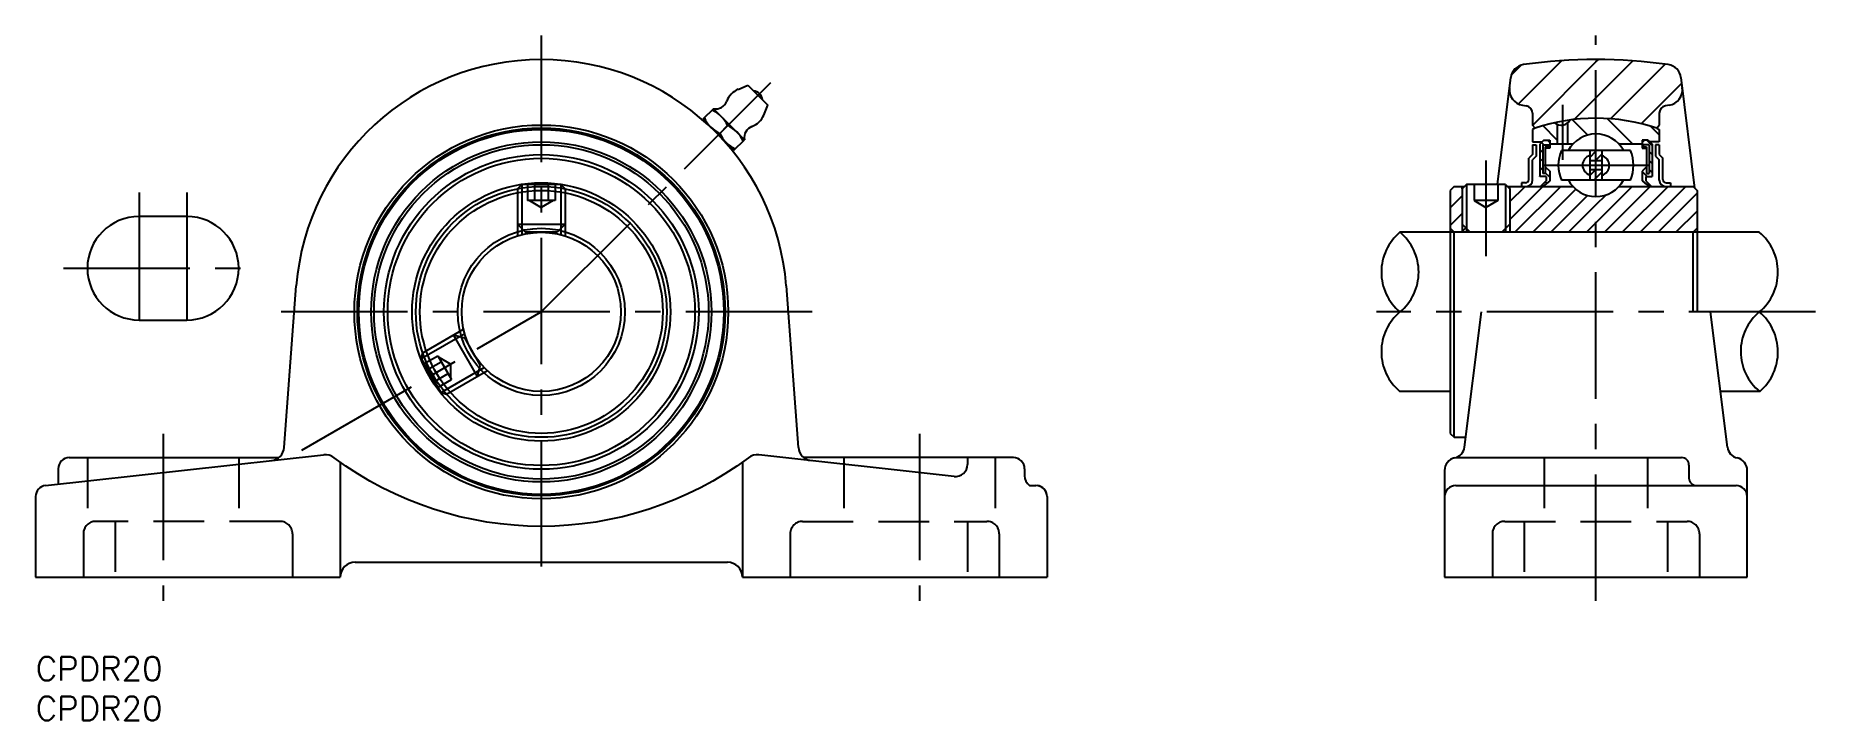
# Model space of a CAD drawing. Extents: x 0 to 223, y -8 to 78.
import ezdxf

# ---------------------------------------------------------------- set-up
doc = ezdxf.new("R2010")
doc.units = 0
doc.header["$LTSCALE"] = 0.5
for name, pattern in [('CENTER', [50.8, 31.75, -6.35, 6.35, -6.35]), ('DASHED', [19.05, 12.7, -6.35]), ('PHANTOM', [63.5, 31.75, -6.35, 6.35, -6.35, 6.35, -6.35])]:
    doc.linetypes.add(name, pattern=pattern)
doc.layers.get('0').update_dxf_attribs({"linetype": 'CONTINUOUS'})
for name, color, linetype in [('MSM_CENTER', 1, 'CENTER'), ('MSM_CONTINUOUS', 7, 'CONTINUOUS'), ('MSM_DASHED', 4, 'DASHED'), ('MSM_IMAGINARY', 6, 'PHANTOM'), ('MSM_NARROW', 5, 'CONTINUOUS'), ('MSM_PART_NUMBER', 7, 'CONTINUOUS')]:
    doc.layers.add(name, color=color, linetype=linetype)
doc.styles.get("Standard").update_dxf_attribs({"font": 'txt.shx', "height": 3, "bigfont": 'bigfont.shx'})

# ---------------------------------------------------------------- blocks, each defined once
blk = doc.blocks.new('*U26')
at = {"layer": 'MSM_PART_NUMBER'}
blk.add_text('CPDR20', height=3, dxfattribs=at).set_placement((0, -3))
blk = doc.blocks.new('*U27')
at = {"layer": 'MSM_PART_NUMBER'}
blk.add_text('CPDR20', height=3, dxfattribs=at).set_placement((0, -8))
blk = doc.blocks.new('*U36')
at = {"layer": 'MSM_PART_NUMBER'}
blk.add_text('CPDR20', height=3, dxfattribs=at).set_placement((0, -3))
blk = doc.blocks.new('*U37')
at = {"layer": 'MSM_PART_NUMBER'}
blk.add_text('CPDR20', height=3, dxfattribs=at).set_placement((0, -8))
blk = doc.blocks.new('*X38')
at = {"color": 0}
for p, q in [((185.37, 73.12), (186.53, 74.28)), ((186.19, 69.45), (191.6, 74.85)), ((187.99, 66.75), (195.92, 74.69)), ((195.92, 74.69), (196.23, 75)), ((195.92, 70.2), (200.56, 74.83)), ((197.76, 67.55), (204.62, 74.41)), ((201.64, 66.94), (206.64, 71.93)), ((193.19, 67.47), (195.92, 70.2))]:
    blk.add_line(p, q, dxfattribs=at)
blk = doc.blocks.new('*X39')
at = {"color": 0}
for p, q in [((194.92, 65.51), (192.99, 67.44)), ((200.54, 64.38), (197.34, 67.58)), ((191.06, 64.88), (189.25, 66.69)), ((203.87, 65.53), (202.77, 66.64))]:
    blk.add_line(p, q, dxfattribs=at)
blk = doc.blocks.new('*X40')
at = {"color": 0}
for p, q in [((195.18, 62.72), (195.92, 63.47)), ((195.92, 63.47), (196.04, 63.59)), ((195.92, 62.34), (196.67, 63.09)), ((195.18, 60.47), (195.86, 61.15)), ((195.86, 62.28), (195.92, 62.34)), ((195.92, 60.1), (196.67, 60.85)), ((195.67, 59.84), (195.92, 60.1))]:
    blk.add_line(p, q, dxfattribs=at)
blk = doc.blocks.new('*X41')
at = {"color": 0}
for p, q in [((202.99, 64.18), (202.3, 64.86)), ((189.24, 63.33), (188.86, 63.71)), ((189.24, 62.21), (188.86, 62.58)), ((189.39, 64.3), (189.1, 64.59)), ((189.83, 63.87), (189.64, 64.05)), ((201.86, 64.18), (201.72, 64.32)), ((202.17, 63.87), (201.99, 64.05)), ((202.99, 63.05), (202.61, 63.43)), ((189.24, 61.09), (188.86, 61.46)), ((190.13, 60.2), (189.56, 60.76)), ((202.36, 60.31), (201.72, 60.95)), ((202.28, 61.51), (202.28, 61.52)), ((202.99, 61.93), (202.61, 62.31)), ((202.99, 60.81), (202.61, 61.18)), ((188.89, 60.31), (188.86, 60.34)), ((189.03, 59.05), (188.99, 59.09)), ((189.76, 59.45), (189.56, 59.65)), ((202.15, 59.4), (201.72, 59.83))]:
    blk.add_line(p, q, dxfattribs=at)
blk = doc.blocks.new('*X42')
at = {"color": 0}
for p, q in [((185.12, 54.91), (189.26, 59.05)), ((185.12, 57.16), (187.02, 59.05)), ((185.76, 53.3), (191.51, 59.05)), ((188, 53.3), (193.41, 58.7)), ((195.92, 54.49), (200.49, 59.05)), ((196.98, 53.3), (202.73, 59.05)), ((199.23, 53.3), (204.98, 59.05)), ((201.47, 53.3), (207.22, 59.05)), ((203.72, 53.3), (208.62, 58.2)), ((177.62, 56.39), (179.12, 57.89)), ((190.25, 53.3), (194.88, 57.93)), ((192.49, 53.3), (195.92, 56.73)), ((195.92, 56.73), (197.19, 58)), ((205.96, 53.3), (208.62, 55.96)), ((177.62, 54.15), (179.12, 55.65)), ((179.12, 53.4), (179.57, 53.85)), ((194.74, 53.3), (195.92, 54.49)), ((179.02, 53.3), (179.12, 53.4))]:
    blk.add_line(p, q, dxfattribs=at)

msp = doc.modelspace()

# ---------------------------------------------------------------- linework, layer by layer
at = {"layer": 'MSM_CENTER'}
for p, q in [((63.5, 78), (63.5, 8.87)), ((195.92, 7), (195.92, 78)), ((63.5, 43.3), (92.33, 72.13)), ((191.72, 69.29), (191.72, 62.38)), ((182.12, 62.3), (182.12, 50.3)), ((189.2, 61.72), (202.65, 61.72)), ((13, 58.28), (13, 39.28)), ((19, 58.28), (19, 39.28)), ((3.5, 48.78), (28.5, 48.78)), ((97.51, 43.3), (29.49, 43.3)), ((33.45, 25.95), (63.5, 43.3)), ((223.48, 43.3), (168.37, 43.3)), ((16, 28), (16, 7)), ((111, 28), (111, 7))]:
    msp.add_line(p, q, dxfattribs=at)
at = {"layer": 'MSM_CONTINUOUS'}
for p, q in [((88.22, 71.25), (89.45, 71.76)), ((89.45, 71.76), (91.96, 69.25)), ((183.55, 59.3), (185.24, 72.74)), ((208.36, 58.82), (206.61, 72.74)), ((85.13, 68.82), (83.8, 67.49)), ((83.8, 67.49), (87.69, 63.6)), ((83.99, 67.29), (83.95, 67.25)), ((89.02, 64.93), (85.13, 68.82)), ((91.45, 68.02), (91.96, 69.25)), ((186.71, 69.25), (187.2, 69.16)), ((187.97, 68.24), (187.97, 66.77)), ((192.37, 67.05), (192.37, 64.38)), ((203.87, 68.24), (203.87, 66.77)), ((205.14, 69.25), (204.65, 69.16)), ((85.92, 65.72), (86.9, 66.7)), ((87.69, 63.6), (89.02, 64.93)), ((188.29, 66.39), (187.97, 66.77)), ((188.29, 66.39), (187.97, 66.21)), ((187.97, 66.21), (187.97, 64.66)), ((189.38, 64.86), (188.86, 64.35)), ((189.38, 64.86), (190.13, 64.86)), ((189.83, 64.86), (190.13, 64.56)), ((190.13, 64.86), (190.13, 63.87)), ((191.06, 66.86), (191.06, 64.38)), ((202.47, 64.86), (201.72, 64.86)), ((201.72, 64.86), (201.72, 63.87)), ((202.02, 64.86), (201.72, 64.56)), ((202.47, 64.86), (202.99, 64.35)), ((203.56, 66.39), (203.87, 66.77)), ((203.56, 66.39), (203.87, 66.21)), ((203.87, 66.21), (203.87, 64.66)), ((87.38, 63.68), (87.49, 63.79)), ((187.97, 63.06), (187.5, 62.59)), ((187.5, 59.92), (187.5, 62.59)), ((187.97, 64.66), (189.18, 64.66)), ((187.97, 64.3), (188.44, 64.3)), ((187.97, 64.3), (187.97, 63.06)), ((188.44, 62.87), (187.97, 62.4)), ((188.44, 64.3), (188.44, 62.87)), ((188.86, 64.35), (188.86, 60.31)), ((189.24, 64.3), (189.99, 64.3)), ((189.24, 64.3), (189.24, 60.69)), ((189.99, 64.05), (189.56, 64.05)), ((189.56, 64.05), (189.56, 60.69)), ((190.13, 63.87), (189.56, 63.87)), ((189.99, 64.3), (189.99, 64.05)), ((193.04, 64.38), (190.13, 64.38)), ((200.26, 63.59), (191.59, 63.59)), ((195.18, 59.84), (195.18, 63.59)), ((195.92, 62.28), (195.92, 63.59)), ((196.67, 63.59), (196.67, 59.84)), ((201.72, 64.38), (198.81, 64.38)), ((201.72, 63.87), (202.28, 63.87)), ((202.61, 64.3), (201.86, 64.3)), ((201.86, 64.3), (201.86, 64.05)), ((201.86, 64.05), (202.28, 64.05)), ((202.28, 64.05), (202.28, 60.69)), ((202.61, 64.3), (202.61, 60.69)), ((203.87, 64.66), (202.67, 64.66)), ((202.99, 64.35), (202.99, 60.31)), ((203.87, 64.3), (203.4, 64.3)), ((203.4, 64.3), (203.4, 62.87)), ((203.4, 62.87), (203.87, 62.4)), ((203.87, 64.3), (203.87, 63.06)), ((203.87, 63.06), (204.34, 62.59)), ((204.34, 59.92), (204.34, 62.59)), ((187.97, 59.85), (187.97, 62.4)), ((189.56, 60.69), (189.24, 60.69)), ((189.56, 61.53), (190.13, 60.97)), ((190.13, 60.97), (190.13, 59.74)), ((196.67, 62.28), (195.18, 62.28)), ((196.67, 61.15), (195.18, 61.15)), ((195.93, 62.28), (195.92, 62.28)), ((195.92, 59.84), (195.92, 61.15)), ((202.28, 61.53), (201.72, 60.97)), ((201.72, 60.97), (201.72, 59.74)), ((202.28, 60.69), (202.61, 60.69)), ((203.87, 59.85), (203.87, 62.4)), ((61.04, 59.3), (60.5, 58.76)), ((65.96, 59.3), (61.04, 59.3)), ((65.96, 59.3), (66.5, 58.76)), ((178.12, 59.05), (177.62, 58.55)), ((177.62, 58.55), (177.62, 28.05)), ((178.12, 59.05), (179.42, 59.05)), ((179.67, 59.3), (179.12, 58.76)), ((179.12, 58.76), (179.12, 54.3)), ((184.58, 59.3), (179.67, 59.3)), ((180.62, 59.3), (180.62, 57.3)), ((182.12, 59.3), (182.12, 57.3)), ((183.62, 59.3), (183.62, 57.3)), ((184.58, 59.3), (185.12, 58.76)), ((184.83, 59.05), (193.04, 59.05)), ((185.12, 58.76), (185.12, 54.3)), ((187.1, 59.52), (186.57, 59.52)), ((186.57, 59.52), (186.57, 59.05)), ((189.66, 60.31), (188.86, 60.31)), ((189.66, 59.75), (188.96, 59.05)), ((188.96, 59.05), (188.96, 59.05)), ((190.13, 59.74), (189.26, 59.05)), ((189.66, 60.31), (189.66, 59.75)), ((200.26, 59.84), (191.59, 59.84)), ((198.81, 59.05), (208.12, 59.05)), ((201.72, 59.74), (202.59, 59.05)), ((202.19, 60.31), (202.19, 59.75)), ((202.19, 60.31), (202.99, 60.31)), ((202.19, 59.75), (202.89, 59.05)), ((204.74, 59.52), (205.27, 59.52)), ((205.27, 59.52), (205.27, 59.05)), ((208.12, 59.05), (208.62, 58.55)), ((208.62, 58.55), (208.62, 43.3)), ((180.62, 57.3), (182.12, 56.43)), ((183.62, 57.3), (180.62, 57.3)), ((183.62, 57.3), (182.12, 56.43)), ((19, 55.28), (13, 55.28)), ((178.12, 53.3), (177.62, 53.8)), ((179.12, 54.3), (180.12, 53.3)), ((179.67, 53.76), (179.67, 53.3)), ((185.12, 54.3), (184.12, 53.3)), ((184.58, 53.76), (184.58, 53.3)), ((208.62, 53.8), (208.12, 53.3)), ((208.12, 53.3), (178.12, 53.3)), ((178.12, 27.55), (178.12, 53.3)), ((208.12, 43.3), (208.12, 53.3)), ((31.21, 26.27), (32.73, 46.59)), ((95.79, 26.27), (94.27, 46.59)), ((179.42, 26.32), (181.55, 43.3)), ((212.43, 26.32), (210.3, 43.3)), ((13, 42.28), (19, 42.28)), ((48.41, 37.43), (48.61, 38.16)), ((48.41, 37.43), (50.87, 33.17)), ((50.87, 33.17), (51.61, 32.97)), ((177.62, 28.05), (178.12, 27.55)), ((178.12, 27.55), (179.57, 27.55)), ((1.25, 21.49), (36.17, 25.34)), ((4.23, 25), (30.54, 25)), ((115.34, 22.64), (90.83, 25.34)), ((122.78, 25), (96.46, 25)), ((117, 25), (117, 24.13)), ((178.32, 25), (206.67, 25)), ((2.83, 23.6), (2.83, 21.66)), ((38.25, 24.44), (38.25, 10)), ((88.75, 24.44), (88.75, 10)), ((124.18, 23.6), (124.18, 22.72)), ((176.92, 23.4), (176.92, 10)), ((207.61, 24.06), (207.61, 22.44)), ((214.92, 10), (214.92, 23.4)), ((124.79, 21.5), (125.6, 21.5)), ((178.32, 21.5), (213.52, 21.5)), ((0, 20.1), (0, 10)), ((127, 20.1), (127, 10)), ((127, 20.1), (127, 10)), ((40.12, 11.87), (86.88, 11.87)), ((0, 10), (38.25, 10)), ((88.75, 10), (127, 10)), ((176.92, 10), (214.92, 10))]:
    msp.add_line(p, q, dxfattribs=at)
for centre, radius in [((63.5, 43.3), 23.47), ((63.5, 43.3), 23.09), ((63.5, 43.3), 22.91), ((63.5, 43.3), 21.36), ((63.5, 43.3), 21), ((63.5, 43.3), 19.76), ((63.5, 43.3), 19.29), ((63.5, 43.3), 16.22), ((63.5, 43.3), 15.75), ((63.5, 43.3), 15.25), ((63.5, 43.3), 10.5), ((63.5, 43.3), 10), ((63.5, 23.3), 0), ((63.5, 23.3), 0), ((63.5, 23.3), 0)]:
    msp.add_circle(centre, radius, dxfattribs=at)
for centre, radius, start, end in [((63.5, 44.13), 30.86, 4.5588, 175.4412), ((187.09, 72.5), 1.87, 98.1052, 172.8489), ((195.92, 10.5), 64.5, 81.8948, 98.1052), ((204.75, 72.5), 1.87, 7.1511, 81.8948), ((85.41, 70.25), 1.46, 258.6439, 340.179), ((89.21, 68.88), 2.57, 112.5843, 160.179), ((90.03, 69.83), 1.23, 5.5661, 84.4339), ((187.06, 71.22), 2, 172.8489, 259.69), ((204.78, 71.22), 2, 280.31, 7.1511), ((87.58, 69.32), 3.97, 204.7438, 245.2562), ((83.29, 65.04), 3.97, 24.7438, 65.2562), ((89.08, 69.01), 2.57, 289.821, 337.4157), ((187.03, 68.24), 0.94, 0, 79.69), ((195.92, 43.3), 24.32, 71.6998, 108.3002), ((191.57, 68), 1.25, 228.8355, 331.1622), ((204.81, 68.24), 0.94, 100.31, 180), ((89.52, 67.38), 3.97, 204.7438, 245.2562), ((85.24, 63.09), 3.97, 24.7438, 65.2562), ((90.45, 65.21), 1.46, 109.821, 191.3561), ((195.92, 61.72), 3.93, 28.4369, 151.5631), ((195.92, 61.72), 4.72, 156.6692, 203.3308), ((195.5, 61.72), 1.26, 104.8628, 255.1372), ((196.31, 61.69), 1.29, 286.0954, 73.9046), ((195.92, 61.72), 4.72, 336.6692, 23.3308), ((187.1, 59.92), 0.4, 270, 0), ((187.17, 59.85), 0.8, 270, 0), ((195.92, 61.72), 3.93, 208.4369, 331.5631), ((204.67, 59.85), 0.8, 180, 270), ((204.74, 59.92), 0.4, 180, 270), ((13, 48.78), 6.5, 90, 270), ((19, 48.78), 6.5, 270, 90), ((4.23, 23.6), 1.4, 90, 180), ((29.42, 26.41), 1.8, 276.3, 355.72), ((36.38, 23.49), 1.87, 53.3473, 96.3), ((90.62, 23.49), 1.87, 83.7, 126.6527), ((97.58, 26.41), 1.8, 184.28, 263.7), ((122.78, 23.6), 1.4, 0, 90), ((178.52, 23.4), 1.6, 102.5701, 180), ((177.83, 26.52), 1.6, 282.5701, 352.8489), ((206.67, 24.06), 0.94, 0, 90), ((214.02, 26.52), 1.6, 187.1511, 257.4299), ((213.32, 23.4), 1.6, 0, 77.4299), ((115.5, 24.13), 1.5, 263.7, 0), ((125.71, 22.72), 1.53, 180, 232.8812), ((208.55, 22.44), 0.94, 180, 270), ((1.4, 20.1), 1.4, 96.3, 180), ((125.6, 20.1), 1.4, 0, 90), ((125.6, 20.1), 1.4, 0, 83.7), ((178.32, 20.1), 1.4, 90, 180), ((213.52, 20.1), 1.4, 0, 90), ((40.12, 10), 1.87, 90, 180), ((86.88, 10), 1.87, 0, 90)]:
    msp.add_arc(centre, radius, start, end, dxfattribs=at)
at = {"layer": 'MSM_CONTINUOUS', "extrusion": (0, 0, -1)}
msp.add_arc((-63.5, 59.93), 43.56, 233.3473, 306.6527, dxfattribs=at)
at = {"layer": 'MSM_DASHED'}
for p, q in [((60.5, 58.76), (60.5, 52.84)), ((60.5, 58.76), (60.5, 58.76)), ((61.04, 58.86), (61.04, 52.99)), ((61.77, 59.3), (61.77, 57.3)), ((62.63, 59.3), (62.63, 57.3)), ((64.37, 59.3), (64.37, 57.3)), ((65.23, 59.3), (65.23, 57.3)), ((65.96, 58.86), (65.96, 52.99)), ((66.5, 58.76), (66.5, 52.84)), ((66.5, 58.76), (66.5, 58.76)), ((65.23, 57.3), (61.77, 57.3)), ((62, 57.3), (63.5, 56.43)), ((65, 57.3), (63.5, 56.43)), ((60.5, 54.3), (66.5, 54.3)), ((60.5, 54.3), (61.5, 53.3)), ((66.5, 54.3), (65.5, 53.3)), ((65.5, 53.3), (61.5, 53.3)), ((48.61, 38.17), (53.74, 41.13)), ((48.8, 37.65), (53.88, 40.58)), ((55.47, 35.2), (52.47, 40.4)), ((52.47, 40.4), (53.84, 40.03)), ((48.61, 38.16), (48.61, 38.17)), ((53.84, 40.03), (55.84, 36.57)), ((48.78, 36.8), (50.51, 37.8)), ((49.21, 36.05), (50.94, 37.05)), ((50.51, 37.8), (52.24, 34.8)), ((50.63, 37.6), (52.13, 36.73)), ((51.26, 33.39), (56.33, 36.32)), ((51.61, 32.97), (56.74, 35.93)), ((52.13, 35), (52.13, 36.73)), ((55.47, 35.2), (55.84, 36.57)), ((50.08, 34.55), (51.81, 35.55)), ((50.51, 33.8), (52.24, 34.8)), ((51.61, 32.97), (51.61, 32.97)), ((6.5, 25), (6.5, 16.58)), ((25.5, 25), (25.5, 17)), ((101.5, 25), (101.5, 17)), ((120.5, 25), (120.5, 16.58)), ((189.42, 25), (189.42, 17)), ((202.42, 25), (202.42, 17)), ((30.69, 17), (7.56, 17)), ((10, 17), (10, 10)), ((96.31, 17), (119.44, 17)), ((117, 17), (117, 10)), ((184.48, 17), (207.36, 17)), ((186.92, 17), (186.92, 10.02)), ((204.92, 17), (204.92, 10.02)), ((6, 15.44), (6, 10)), ((32.25, 15.44), (32.25, 10)), ((94.75, 15.44), (94.75, 10)), ((121, 15.44), (121, 10)), ((182.92, 15.44), (182.92, 10)), ((208.92, 15.44), (208.92, 10))]:
    msp.add_line(p, q, dxfattribs=at)
for centre, start, end in [((7.56, 15.44), 90, 180), ((30.69, 15.44), 0, 90), ((96.31, 15.44), 90, 180), ((119.44, 15.44), 360, 90), ((184.48, 15.44), 90, 180), ((207.36, 15.44), 360, 90)]:
    msp.add_arc(centre, 1.56, start, end, dxfattribs=at)
at = {"layer": 'MSM_IMAGINARY'}
for p, q in [((178.12, 53.3), (171.32, 53.3)), ((216.44, 53.3), (208.12, 53.3)), ((177.62, 33.3), (171.32, 33.3)), ((216.5, 33.3), (211.56, 33.3))]:
    msp.add_line(p, q, dxfattribs=at)
for centre, radius, start, end in [((175.5, 48.3), 6.52, 129.876, 230.124), ((167.15, 48.3), 6.52, 309.876, 50.124), ((212.26, 48.3), 6.52, 309.876, 50.124), ((175.5, 38.3), 6.52, 129.876, 230.124), ((220.56, 38.33), 6.46, 129.6119, 231.1229), ((212.21, 38.27), 6.57, 310.8164, 49.9184)]:
    msp.add_arc(centre, radius, start, end, dxfattribs=at)
at = {"layer": 'MSM_NARROW'}
for p, q in [((61.04, 59.3), (61.04, 58.86)), ((65.96, 59.3), (65.96, 58.86)), ((179.12, 58.76), (179.12, 59.05)), ((179.67, 59.3), (179.67, 53.76)), ((184.58, 59.3), (184.58, 53.76)), ((185.12, 58.76), (185.12, 59.05)), ((179.12, 54.3), (179.12, 53.3)), ((185.12, 54.3), (185.12, 53.3)), ((48.41, 37.43), (48.8, 37.65)), ((50.87, 33.17), (51.26, 33.39))]:
    msp.add_line(p, q, dxfattribs=at)

# ---------------------------------------------------------------- block references
at = {"layer": 'MSM_CONTINUOUS'}
for name in ['*U26', '*U36', '*U27', '*U37']:
    msp.add_blockref(name, (0, 0), dxfattribs=at)
at = {"layer": 'MSM_NARROW', "linetype": 'CONTINUOUS'}
for name in ['*X38', '*X39', '*X41', '*X40', '*X42']:
    msp.add_blockref(name, (0, 0), dxfattribs=at)

doc.saveas('drawing.dxf')
